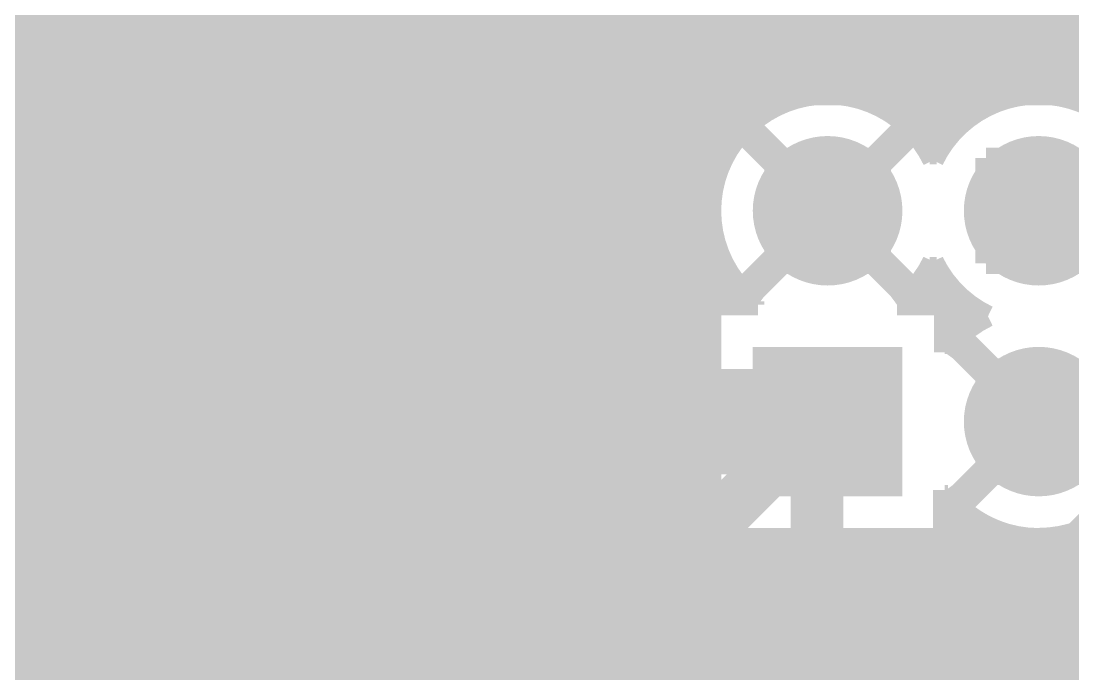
# Model space of a CAD drawing. Extents: x -5 to 157, y -120 to 103.
# Drawn here: x 48.71 to 61.37, y 89.67 to 97.54 of the extents above; entities that cross this region are included whole.
import ezdxf

# ---------------------------------------------------------------- set-up
doc = ezdxf.new("R2010")
doc.units = 0
doc.header["$MEASUREMENT"] = 0
doc.layers.get('0').update_dxf_attribs({"linetype": 'CONTINUOUS'})
for name, color, linetype in [('22-304-2_BOT', 7, 'CONTINUOUS'), ('22-304-2_DRD', 7, 'CONTINUOUS'), ('22-304-2_DRL', 2, 'CONTINUOUS'), ('22-304-2_IN1', 4, 'CONTINUOUS'), ('22-304-2_IN2', 3, 'CONTINUOUS'), ('22-304-2_SMB', 5, 'CONTINUOUS'), ('22-304-2_SMT', 10, 'CONTINUOUS'), ('22-304-2_SPB', 14, 'CONTINUOUS'), ('22-304-2_SSB', 12, 'CONTINUOUS'), ('22-304-2_SST', 11, 'CONTINUOUS'), ('22-304-2_TOP', 13, 'CONTINUOUS'), ('THRUHOLE_TAP', 7, 'CONTINUOUS')]:
    doc.layers.add(name, color=color, linetype=linetype)

# ---------------------------------------------------------------- blocks, each defined once
blk = doc.blocks.new('RECTANGLE_4')
blk.add_solid([(0.25019, 0.40005), (0.25019, -0.40005), (-0.25019, 0.40005), (-0.25019, -0.40005)])
blk = doc.blocks.new('ROUND_6')
at = {"const_width": 0.90043}
blk.add_lwpolyline([(-0.450214, 0, 1), (0.450214, 0, 1)], format="xyb", close=True, dxfattribs=at)
blk = doc.blocks.new('SQUARE_7')
blk.add_solid([(0.90043, 0.90043), (0.90043, -0.90043), (-0.90043, 0.90043), (-0.90043, -0.90043)])
blk = doc.blocks.new('RECTANGLE_31')
blk.add_solid([(0.9017, 0.508), (0.9017, -0.508), (-0.9017, 0.508), (-0.9017, -0.508)])
blk = doc.blocks.new('RECTANGLE_32')
blk.add_solid([(0.44958, 0.65024), (0.44958, -0.65024), (-0.44958, 0.65024), (-0.44958, -0.65024)])
blk = doc.blocks.new('ROUND_39')
at = {"const_width": 0.40005}
blk.add_lwpolyline([(-0.200024, 0, 1), (0.200024, 0, 1)], format="xyb", close=True, dxfattribs=at)
blk = doc.blocks.new('ROUND_16')
at = {"const_width": 0.54991}
blk.add_lwpolyline([(-0.274954, 0, 1), (0.274954, 0, 1)], format="xyb", close=True, dxfattribs=at)
blk = doc.blocks.new('ROUND_88')
at = {"const_width": 0.10033}
blk.add_lwpolyline([(-0.050164, 0, 1), (0.050164, 0, 1)], format="xyb", close=True, dxfattribs=at)
blk = doc.blocks.new('ROUND_80')
at = {"const_width": 0.10033}
blk.add_lwpolyline([(-0.050164, 0, 1), (0.050164, 0, 1)], format="xyb", close=True, dxfattribs=at)

msp = doc.modelspace()

# ---------------------------------------------------------------- linework, layer by layer
at = {"layer": '22-304-2_BOT'}
for points, const_width in [([(49.7586, 97.1804), (48.1203, 97.1804)], 0.254), ([(48.7172, 97.1804), (48.7172, 95.8596)], 0.254), ([(48.9458, 97.1804), (48.9458, 95.8596)], 0.254), ([(49.1744, 97.1804), (49.1744, 95.8596)], 0.254), ([(49.403, 97.1804), (49.403, 95.8596)], 0.254), ([(49.6316, 97.1804), (49.6316, 95.8596)], 0.254), ([(49.8602, 97.16008), (49.8602, 95.8596)], 0.254), ([(80.5053, 97.155), (49.9364, 97.155)], 0.254), ([(50.0888, 97.155), (50.0888, 95.8596)], 0.254), ([(50.3174, 97.155), (50.3174, 95.8596)], 0.254), ([(50.546, 97.155), (50.546, 95.8596)], 0.254), ([(50.7746, 97.155), (50.7746, 95.8596)], 0.254), ([(51.0032, 97.155), (51.0032, 93.34754)], 0.254), ([(51.2318, 97.155), (51.2318, 93.34754)], 0.254), ([(51.4604, 97.155), (51.4604, 93.34754)], 0.254), ([(51.689, 97.155), (51.689, 93.34754)], 0.254), ([(51.9176, 97.155), (51.9176, 93.34754)], 0.254), ([(52.1462, 97.155), (52.1462, 93.34754)], 0.254), ([(52.3748, 97.155), (52.3748, 89.8525)], 0.254), ([(52.6034, 97.155), (52.6034, 89.8525)], 0.254), ([(52.832, 97.155), (52.832, 89.8525)], 0.254), ([(53.0606, 97.155), (53.0606, 89.8525)], 0.254), ([(53.2892, 97.155), (53.2892, 89.8525)], 0.254), ([(53.5178, 97.155), (53.5178, 89.8525)], 0.254), ([(53.7464, 97.155), (53.7464, 89.8525)], 0.254), ([(53.975, 97.155), (53.975, 89.8525)], 0.254), ([(54.2036, 97.155), (54.2036, 89.8525)], 0.254), ([(54.4322, 97.155), (54.4322, 90.01506)], 0.254), ([(54.6608, 97.155), (54.6608, 90.24366)], 0.254), ([(54.8894, 97.155), (54.8894, 90.47226)], 0.254), ([(55.118, 97.155), (55.118, 90.70086)], 0.254), ([(55.3466, 97.155), (55.3466, 90.92946)], 0.254), ([(55.5752, 97.155), (55.5752, 91.15806)], 0.254), ([(55.8038, 97.155), (55.8038, 91.38666)], 0.254), ([(56.0324, 97.155), (56.0324, 91.61526)], 0.254), ([(56.261, 97.155), (56.261, 91.84386)], 0.254), ([(56.4896, 97.155), (56.4896, 92.07246)], 0.254), ([(56.7182, 97.155), (56.7182, 92.30106)], 0.254), ([(56.9468, 97.155), (56.9468, 92.52966)], 0.254), ([(57.1754, 97.155), (57.1754, 95.90786)], 0.254), ([(57.404, 97.155), (57.404, 96.22536)], 0.254), ([(57.6326, 97.155), (57.6326, 96.41586)], 0.254), ([(57.8612, 97.155), (57.8612, 96.54286)], 0.254), ([(58.0898, 97.155), (58.0898, 96.61906)], 0.254), ([(58.3184, 97.155), (58.3184, 96.65462)], 0.254), ([(58.547, 97.155), (58.547, 96.65208)], 0.254), ([(58.7756, 97.155), (58.7756, 96.61144)], 0.254), ([(59.0042, 97.155), (59.0042, 96.53016)], 0.254), ([(59.2328, 97.155), (59.2328, 96.39808)], 0.254), ([(59.4614, 97.155), (59.4614, 96.19742)], 0.254), ([(59.69, 97.155), (59.69, 95.85706)], 0.254), ([(59.9186, 97.155), (59.9186, 96.19742)], 0.254), ([(60.1472, 97.155), (60.1472, 96.39808)], 0.254), ([(60.3758, 97.155), (60.3758, 96.53016)], 0.254), ([(60.6044, 97.155), (60.6044, 96.61144)], 0.254), ([(60.833, 97.155), (60.833, 96.65208)], 0.254), ([(61.0616, 97.155), (61.0616, 96.65462)], 0.254), ([(61.2902, 97.155), (61.2902, 96.61906)], 0.254), ([(80.58912, 97.0788), (47.9806, 97.0788)], 0.254), ([(82.169, 96.8502), (47.9806, 96.8502)], 0.254), ([(58.1025, 96.6216), (47.9806, 96.6216)], 0.254), ([(60.6425, 96.6216), (58.7375, 96.6216)], 0.254), ([(63.1825, 96.6216), (61.2775, 96.6216)], 0.254), ([(57.59704, 96.393), (47.9806, 96.393)], 0.254), ([(60.13704, 96.393), (59.24296, 96.393)], 0.254), ([(57.47004, 96.19996), (58.42, 95.25)], 0.381), ([(59.36996, 96.19996), (58.42, 95.25)], 0.381), ([(57.34812, 96.1644), (47.9806, 96.1644)], 0.254), ([(59.88812, 96.1644), (59.48934, 96.1644)], 0.254), ([(57.19064, 95.9358), (46.74362, 95.9358)], 0.254), ([(50.9397, 95.8596), (48.1203, 95.8596)], 0.254), ([(50.9397, 95.8596), (50.9397, 93.8276)], 0.254), ([(59.73064, 95.9358), (59.64936, 95.9358)], 0.254), ([(57.08904, 95.7072), (50.9397, 95.7072)], 0.254), ([(57.03062, 95.4786), (50.9397, 95.4786)], 0.254), ([(57.01284, 95.25), (50.9397, 95.25)], 0.254), ([(57.47004, 94.30004), (58.42, 95.25)], 0.381), ([(59.36996, 94.30004), (58.42, 95.25)], 0.381), ([(60.96, 95.25), (62.23, 93.98), (62.23, 92.202), (60.579, 90.551), (60.579, 77.343), (62.27064, 75.65136), (62.27064, 74.95032)], 0.254), ([(57.03062, 95.0214), (50.9397, 95.0214)], 0.254), ([(49.53, 94.8436), (49.53, 92.6846)], 0.254), ([(57.08904, 94.7928), (50.9397, 94.7928)], 0.254), ([(57.1754, 94.59214), (57.1754, 94.11716)], 0.254), ([(59.69, 94.6404), (59.69, 94.11716)], 0.254), ([(57.19064, 94.5642), (50.9397, 94.5642)], 0.254), ([(59.73064, 94.5642), (59.64936, 94.5642)], 0.254), ([(57.34812, 94.3356), (50.9397, 94.3356)], 0.254), ([(59.88812, 94.3356), (59.48934, 94.3356)], 0.254), ([(57.404, 94.27464), (57.404, 94.11716)], 0.254), ([(59.4614, 94.30258), (59.4614, 94.11716)], 0.254), ([(59.9186, 94.30258), (59.9186, 93.65742)], 0.254), ([(57.01284, 94.107), (50.9397, 94.107)], 0.254), ([(57.01284, 94.11716), (57.01284, 92.5957)], 0.254), ([(57.5818, 94.11716), (57.01284, 94.11716)], 0.254), ([(59.82716, 94.11716), (59.25566, 94.11716)], 0.254), ([(59.82716, 94.11716), (59.82716, 93.54566)], 0.254), ([(60.13704, 94.107), (59.82716, 94.107)], 0.254), ([(60.1472, 94.09938), (60.1472, 93.85808)], 0.254), ([(50.48758, 93.84284), (50.165, 93.84284)], 0.254), ([(50.9397, 93.8276), (50.48758, 93.8276)], 0.254), ([(50.48758, 93.8276), (50.48758, 93.07576)], 0.254), ([(50.546, 93.8276), (50.546, 93.07576)], 0.254), ([(50.7746, 93.8276), (50.7746, 93.34754)], 0.254), ([(57.01284, 93.8784), (50.9397, 93.8784)], 0.254), ([(60.17514, 93.8784), (59.82716, 93.8784)], 0.254), ([(60.01004, 93.65996), (60.96, 92.71)], 0.381), ([(57.01284, 93.6498), (50.48758, 93.6498)], 0.254), ([(59.91098, 93.6498), (59.82716, 93.6498)], 0.254), ([(57.01284, 93.4212), (50.48758, 93.4212)], 0.254), ([(52.19192, 93.34754), (50.67808, 93.34754)], 0.254), ([(50.67808, 93.34754), (50.67808, 93.07576)], 0.254), ([(52.19192, 93.34754), (52.19192, 91.53144)], 0.254), ([(50.67808, 93.1926), (50.48758, 93.1926)], 0.254), ([(57.01284, 93.1926), (52.19192, 93.1926)], 0.254), ([(50.67808, 93.07576), (50.48758, 93.07576)], 0.254), ([(57.01284, 92.964), (52.19192, 92.964)], 0.254), ([(58.42, 92.71), (58.293, 92.71), (54.61, 89.027), (40.386, 89.027), (38.735, 87.376), (38.735, 85.598), (34.163, 81.026), (31.115, 81.026), (28.829, 78.74), (28.829, 62.357)], 0.635), ([(58.42, 92.71), (58.293, 92.583), (58.293, 87.376)], 0.635), ([(49.53, 92.6846), (49.77638, 92.44076), (51.435, 92.44076)], 0.254), ([(57.01284, 92.7354), (52.19192, 92.7354)], 0.254), ([(60.01004, 91.76004), (60.96, 92.71)], 0.381), ([(62.27064, 77.44968), (62.27064, 77.51826), (61.087, 78.75016), (61.087, 90.297), (63.5, 92.71)], 0.254), ([(57.01284, 92.5957), (54.2671, 89.8525)], 0.254), ([(56.9214, 92.5068), (52.19192, 92.5068)], 0.254), ([(56.6928, 92.2782), (52.19192, 92.2782)], 0.254), ([(56.4642, 92.0496), (52.19192, 92.0496)], 0.254), ([(50.67808, 91.821), (50.48758, 91.821)], 0.254), ([(50.67808, 91.80576), (50.48758, 91.80576)], 0.254), ([(50.48758, 91.80576), (50.48758, 91.5289)], 0.254), ([(50.546, 91.80576), (50.546, 91.07424)], 0.254), ([(50.67808, 91.80576), (50.67808, 91.53144)], 0.254), ([(56.2356, 91.821), (52.19192, 91.821)], 0.254), ([(59.82716, 91.8718), (59.82716, 91.30284)], 0.254), ([(59.8678, 91.821), (59.82716, 91.821)], 0.254), ([(59.9186, 91.76258), (59.9186, 77.23632)], 0.254), ([(49.21758, 91.5289), (48.57242, 91.5289)], 0.254), ([(48.7172, 91.5289), (48.7172, 91.14282)], 0.254), ([(48.9458, 91.5289), (48.9458, 91.27744)], 0.254), ([(49.1744, 91.5289), (49.1744, 91.3384)], 0.254), ([(50.48758, 91.5289), (49.21758, 91.5289)], 0.254), ([(49.403, 91.5289), (49.403, 91.34094)], 0.254), ([(49.6316, 91.5289), (49.6316, 91.28252)], 0.254), ([(49.8602, 91.5289), (49.8602, 91.1479)], 0.254), ([(50.0888, 91.5289), (50.0888, 91.07424)], 0.254), ([(50.3174, 91.5289), (50.3174, 91.07424)], 0.254), ([(50.67808, 91.5924), (50.48758, 91.5924)], 0.254), ([(52.19192, 91.53144), (50.67808, 91.53144)], 0.254), ([(50.7746, 91.53144), (50.7746, 91.34856)], 0.254), ([(51.0032, 91.53144), (51.0032, 91.34856)], 0.254), ([(51.2318, 91.53144), (51.2318, 91.34856)], 0.254), ([(51.4604, 91.53144), (51.4604, 91.34856)], 0.254), ([(51.689, 91.53144), (51.689, 91.34856)], 0.254), ([(51.9176, 91.53144), (51.9176, 91.34856)], 0.254), ([(52.1462, 91.53144), (52.1462, 91.34856)], 0.254), ([(56.007, 91.5924), (52.19192, 91.5924)], 0.254), ([(60.10402, 91.5924), (59.82716, 91.5924)], 0.254), ([(60.1472, 91.55938), (60.1472, 91.01582)], 0.254), ([(60.3758, 91.4273), (60.3758, 91.24442)], 0.254), ([(55.7784, 91.3638), (46.62678, 91.3638)], 0.254), ([(52.19192, 91.34856), (50.67808, 91.34856)], 0.254), ([(50.67808, 91.34856), (50.67808, 91.07424)], 0.254), ([(52.19192, 91.34856), (52.19192, 89.8525)], 0.254), ([(59.1185, 91.30284), (59.1185, 87.75192)], 0.254), ([(59.82716, 91.30284), (59.1185, 91.30284)], 0.254), ([(59.2328, 91.30284), (59.2328, 76.97216)], 0.254), ([(59.4614, 91.30284), (59.4614, 77.10424)], 0.254), ([(59.69, 91.30284), (59.69, 77.1906)], 0.254), ([(60.49264, 91.3638), (59.82716, 91.3638)], 0.254), ([(60.50534, 91.3765), (60.1345, 91.00312)], 0.254), ([(48.70704, 91.1352), (46.609, 91.1352)], 0.254), ([(50.67808, 91.1352), (49.87544, 91.1352)], 0.254), ([(50.67808, 91.07424), (49.93894, 91.07424)], 0.254), ([(50.67808, 91.07424), (49.93894, 91.07424)], 0.254), ([(55.5498, 91.1352), (52.19192, 91.1352)], 0.254), ([(60.26404, 91.1352), (59.1185, 91.1352)], 0.254), ([(55.3212, 90.9066), (52.19192, 90.9066)], 0.254), ([(60.05322, 90.9066), (59.1185, 90.9066)], 0.254), ([(55.0926, 90.678), (52.19192, 90.678)], 0.254), ([(57.4675, 90.7161), (55.20182, 88.45042)], 0.254), ([(57.404, 90.6526), (57.404, 87.55888)], 0.254), ([(57.4675, 90.678), (57.42686, 90.678)], 0.254), ([(57.4675, 90.7161), (57.4675, 87.75192)], 0.254), ([(59.9567, 90.678), (59.1185, 90.678)], 0.254), ([(59.944, 90.551), (59.944, 77.343)], 0.254), ([(51.435, 90.43924), (49.29124, 90.43924)], 0.254), ([(51.435, 90.43924), (49.29124, 90.43924)], 0.254), ([(54.864, 90.4494), (52.19192, 90.4494)], 0.254), ([(57.1754, 90.424), (57.1754, 86.233)], 0.254), ([(57.4675, 90.4494), (57.19826, 90.4494)], 0.254), ([(59.944, 90.4494), (59.1185, 90.4494)], 0.254), ([(54.6354, 90.2208), (52.19192, 90.2208)], 0.254), ([(56.9468, 90.1954), (56.9468, 86.233)], 0.254), ([(57.4675, 90.2208), (56.96966, 90.2208)], 0.254), ([(59.944, 90.2208), (59.1185, 90.2208)], 0.254), ([(54.4068, 89.9922), (52.19192, 89.9922)], 0.254), ([(56.7182, 89.9668), (56.7182, 86.233)], 0.254), ([(57.4675, 89.9922), (56.74106, 89.9922)], 0.254), ([(59.944, 89.9922), (59.1185, 89.9922)], 0.254), ([(48.60036, 89.8525), (40.58158, 89.8525)], 0.254), ([(54.2671, 89.8525), (52.19192, 89.8525)], 0.254), ([(57.4675, 89.7636), (56.51246, 89.7636)], 0.254), ([(59.944, 89.7636), (59.1185, 89.7636)], 0.254), ([(56.4896, 89.7382), (56.4896, 86.233)], 0.254)]:
    msp.add_lwpolyline(points, dxfattribs=dict(at, const_width=const_width))
at = {"layer": '22-304-2_BOT', "const_width": 0.254}
for points in [[(49.7586, 97.1804, 0.0710678), (49.9364, 97.155)], [(49.7586, 97.1804, 0.0710678), (49.9364, 97.155)], [(58.42, 96.65716, 0.4142136), (57.01284, 95.25)], [(59.69, 95.85706, 0.2888822), (58.42, 96.65716)], [(60.96, 96.65716, 0.2888824), (59.69, 95.85706)], [(62.23, 95.85706, 0.2888822), (60.96, 96.65716)], [(57.01284, 95.25, 0.2377812), (57.58302, 94.11881)], [(59.25566, 94.11716, 0.1225362), (59.68908, 94.64084)], [(59.69, 94.6404, 0.1705649), (60.3504, 93.98)], [(60.3504, 93.98, 0.1225369), (59.82634, 93.54626)], [(59.82716, 91.8718, 0.1524629), (60.50523, 91.37618)], [(49.29124, 91.34856, 0.4142136), (48.38192, 90.43924)], [(49.93894, 91.07424, 0.2014867), (49.29124, 91.34629)], [(60.12942, 91.00058, 0.1989124), (59.9432, 90.551)], [(60.12942, 91.00058, 0.1989124), (59.9432, 90.551)], [(48.38446, 90.43924, 0.1778575), (48.60008, 89.85226)]]:
    msp.add_lwpolyline(points, format="xyb", dxfattribs=at)
at = {"layer": '22-304-2_DRD', "const_width": 0.254}
for points in [[(48.7172, 97.663), (48.3362, 98.044)], [(48.7172, 97.155), (48.7172, 97.663)], [(48.3362, 96.774), (48.7172, 97.155)], [(57.785, 95.885), (57.785, 94.615)], [(59.055, 95.885), (57.785, 95.885)], [(59.055, 95.885), (57.785, 94.615)], [(59.055, 94.615), (57.785, 95.885)], [(59.055, 94.615), (59.055, 95.885)], [(60.325, 95.885), (60.325, 94.615)], [(61.595, 95.885), (60.325, 95.885)], [(61.595, 95.885), (60.325, 94.615)], [(61.595, 94.615), (60.325, 95.885)], [(57.785, 94.615), (59.055, 94.615)], [(60.325, 94.615), (61.595, 94.615)], [(57.785, 93.345), (57.785, 92.075)], [(59.055, 93.345), (57.785, 93.345)], [(59.055, 93.345), (57.785, 92.075)], [(59.055, 92.075), (57.785, 93.345)], [(59.055, 92.075), (59.055, 93.345)], [(60.325, 93.345), (60.325, 92.075)], [(61.595, 93.345), (60.325, 93.345)], [(61.595, 93.345), (60.325, 92.075)], [(61.595, 92.075), (60.325, 93.345)], [(57.785, 92.075), (59.055, 92.075)], [(60.325, 92.075), (61.595, 92.075)], [(49.03724, 91.07424), (48.65624, 90.69324)], [(49.03724, 91.07424), (48.65624, 90.69324)], [(49.54524, 91.07424), (49.03724, 91.07424)], [(49.54524, 91.07424), (49.03724, 91.07424)], [(49.92624, 90.69324), (49.54524, 91.07424)], [(49.92624, 90.69324), (49.54524, 91.07424)], [(49.03724, 90.82024), (49.03724, 90.69324)], [(49.16424, 90.82024), (49.03724, 90.82024)], [(49.03724, 90.82024), (49.03724, 90.69324)], [(49.16424, 90.82024), (49.03724, 90.82024)], [(49.16424, 90.69324), (49.16424, 90.82024)], [(49.16424, 90.69324), (49.16424, 90.82024)], [(49.41824, 90.82024), (49.41824, 90.69324)], [(49.54524, 90.82024), (49.41824, 90.82024)], [(49.41824, 90.82024), (49.41824, 90.69324)], [(49.54524, 90.82024), (49.41824, 90.82024)], [(49.54524, 90.69324), (49.54524, 90.82024)], [(49.54524, 90.69324), (49.54524, 90.82024)], [(48.65624, 90.69324), (48.65624, 90.18524)], [(48.65624, 90.69324), (48.65624, 90.18524)], [(49.03724, 90.69324), (49.16424, 90.69324)], [(49.03724, 90.69324), (49.16424, 90.69324)], [(49.41824, 90.69324), (49.54524, 90.69324)], [(49.41824, 90.69324), (49.54524, 90.69324)], [(49.92624, 90.18524), (49.92624, 90.69324)], [(49.92624, 90.18524), (49.92624, 90.69324)], [(49.16424, 90.05824), (48.91024, 90.31224)], [(49.16424, 90.05824), (48.91024, 90.31224)], [(49.67224, 90.31224), (49.41824, 90.05824)], [(49.67224, 90.31224), (49.41824, 90.05824)], [(48.65624, 90.18524), (49.03724, 89.80424)], [(48.65624, 90.18524), (49.03724, 89.80424)], [(49.54524, 89.80424), (49.92624, 90.18524)], [(49.54524, 89.80424), (49.92624, 90.18524)], [(49.41824, 90.05824), (49.16424, 90.05824)], [(49.41824, 90.05824), (49.16424, 90.05824)], [(49.03724, 89.80424), (49.54524, 89.80424)], [(49.03724, 89.80424), (49.54524, 89.80424)]]:
    msp.add_lwpolyline(points, dxfattribs=at)
at = {"layer": '22-304-2_IN1', "const_width": 0.254}
for points in [[(49.0728, 102.362), (49.0728, 78.96098)], [(49.3014, 102.362), (49.3014, 79.02194)], [(49.53, 102.362), (49.53, 79.0448)], [(49.7586, 102.362), (49.7586, 79.02194)], [(49.9872, 102.362), (49.9872, 78.96098)], [(50.2158, 102.362), (50.2158, 78.84668)], [(50.4444, 102.362), (50.4444, 78.66634)], [(50.673, 102.362), (50.673, 78.359)], [(50.9016, 102.362), (50.9016, 78.3844)], [(51.1302, 102.362), (51.1302, 78.67904)], [(51.3588, 102.362), (51.3588, 78.85684)], [(51.5874, 102.362), (51.5874, 78.96606)], [(51.816, 102.362), (51.816, 79.02448)], [(52.0446, 102.362), (52.0446, 79.04226)], [(52.2732, 102.362), (52.2732, 79.0194)], [(52.5018, 102.362), (52.5018, 78.9559)], [(52.7304, 102.362), (52.7304, 78.83906)], [(52.959, 102.362), (52.959, 78.6511)], [(53.1876, 102.362), (53.1876, 85.79612)], [(53.4162, 102.362), (53.4162, 86.05774)], [(53.6448, 102.362), (53.6448, 90.678)], [(53.8734, 102.362), (53.8734, 90.678)], [(54.102, 102.362), (54.102, 90.678)], [(54.3306, 102.362), (54.3306, 90.678)], [(54.5592, 102.362), (54.5592, 90.678)], [(54.7878, 102.362), (54.7878, 90.678)], [(55.0164, 102.362), (55.0164, 90.678)], [(55.245, 102.362), (55.245, 90.678)], [(55.4736, 102.362), (55.4736, 90.678)], [(55.7022, 102.362), (55.7022, 90.678)], [(55.9308, 102.362), (55.9308, 90.678)], [(56.1594, 102.362), (56.1594, 90.678)], [(56.388, 102.362), (56.388, 90.678)], [(56.6166, 102.362), (56.6166, 90.678)], [(56.8452, 102.362), (56.8452, 90.678)], [(57.0738, 102.362), (57.0738, 95.66148)], [(57.3024, 102.362), (57.3024, 96.10598)], [(57.531, 102.362), (57.531, 96.3422)], [(57.7596, 102.362), (57.7596, 96.49206)], [(57.9882, 102.362), (57.9882, 96.58858)], [(58.2168, 102.362), (58.2168, 96.64192)], [(58.4454, 102.362), (58.4454, 96.65716)], [(58.674, 102.362), (58.674, 96.6343)], [(58.9026, 102.362), (58.9026, 96.57334)], [(59.1312, 102.362), (59.1312, 96.46412)], [(59.3598, 102.362), (59.3598, 96.29902)], [(59.5884, 102.362), (59.5884, 96.03486)], [(59.817, 102.362), (59.817, 96.07296)], [(60.0456, 102.362), (60.0456, 96.31934)], [(60.2742, 102.362), (60.2742, 96.47936)], [(60.5028, 102.362), (60.5028, 96.58096)], [(60.7314, 102.362), (60.7314, 96.63938)], [(60.96, 102.362), (60.96, 96.65716)], [(61.1886, 102.362), (61.1886, 96.63938)], [(61.4172, 102.362), (61.4172, 96.58096)], [(80.25384, 97.663), (48.95342, 97.663)], [(80.31734, 97.4344), (48.98898, 97.4344)], [(80.45704, 97.2058), (48.96612, 97.2058)], [(80.74914, 96.9772), (48.87976, 96.9772)], [(48.8442, 96.91624), (48.8442, 78.84668)], [(82.296, 96.7486), (48.7045, 96.7486)], [(48.6156, 96.67494), (48.6156, 78.66634)], [(57.8104, 96.52), (48.26508, 96.52)], [(60.3504, 96.52), (59.02706, 96.52)], [(57.47258, 96.2914), (29.9974, 96.2914)], [(60.01258, 96.2914), (59.36742, 96.2914)], [(57.26938, 96.0628), (29.7688, 96.0628)], [(59.80938, 96.0628), (59.56808, 96.0628)], [(57.1373, 95.8342), (29.5402, 95.8342)], [(57.05602, 95.6056), (29.3116, 95.6056)], [(57.01792, 95.377), (29.083, 95.377)], [(57.01538, 95.1484), (28.8544, 95.1484)], [(57.05094, 94.9198), (28.702, 94.9198)], [(57.0738, 94.83598), (57.0738, 94.11716)], [(57.12714, 94.6912), (28.702, 94.6912)], [(57.2516, 94.4626), (28.702, 94.4626)], [(57.3024, 94.39402), (57.3024, 94.11716)], [(57.44464, 94.234), (28.702, 94.234)], [(57.5818, 94.11716), (57.01284, 94.11716)], [(57.01284, 94.11716), (57.01284, 91.30284)], [(57.531, 94.1578), (57.531, 94.11716)], [(57.01284, 94.0054), (28.702, 94.0054)], [(57.01284, 93.7768), (28.702, 93.7768)], [(57.01284, 93.5482), (28.702, 93.5482)], [(57.01284, 93.3196), (28.702, 93.3196)], [(57.01284, 93.091), (28.702, 93.091)], [(57.01284, 92.8624), (28.702, 92.8624)], [(57.01284, 92.6338), (28.702, 92.6338)], [(57.01284, 92.4052), (28.702, 92.4052)], [(57.01284, 92.1766), (28.702, 92.1766)], [(57.01284, 91.948), (28.702, 91.948)], [(59.817, 91.88704), (59.817, 90.678)], [(59.82716, 91.8718), (59.82716, 91.30284)], [(57.01284, 91.7194), (28.702, 91.7194)], [(59.95924, 91.7194), (59.82716, 91.7194)], [(60.0456, 91.63812), (60.0456, 90.678)], [(57.01284, 91.4908), (32.84474, 91.4908)], [(60.25642, 91.4908), (59.82716, 91.4908)], [(60.2742, 91.48064), (60.2742, 90.678)], [(59.82716, 91.30284), (57.01284, 91.30284)], [(57.0738, 91.30284), (57.0738, 90.678)], [(57.3024, 91.30284), (57.3024, 90.678)], [(57.531, 91.30284), (57.531, 90.678)], [(57.7596, 91.30284), (57.7596, 90.678)], [(57.9882, 91.30284), (57.9882, 90.678)], [(58.2168, 91.30284), (58.2168, 90.678)], [(58.4454, 91.30284), (58.4454, 90.678)], [(58.674, 91.30284), (58.674, 90.678)], [(58.9026, 91.30284), (58.9026, 90.678)], [(59.1312, 91.30284), (59.1312, 90.678)], [(59.3598, 91.30284), (59.3598, 90.678)], [(59.5884, 91.30284), (59.5884, 90.678)], [(60.5028, 91.37904), (60.5028, 90.678)], [(60.7314, 91.32062), (60.7314, 90.678)], [(60.96, 91.30284), (60.96, 90.678)], [(61.1886, 91.32062), (61.1886, 90.678)], [(61.4172, 91.37904), (61.4172, 90.678)], [(82.296, 91.2622), (33.78962, 91.2622)], [(82.296, 91.0336), (34.26206, 91.0336)], [(81.42224, 90.805), (34.60496, 90.805)], [(81.2673, 90.678), (53.594, 90.678)], [(53.594, 90.678), (53.594, 86.16696)], [(53.594, 90.5764), (34.87928, 90.5764)], [(53.594, 90.3478), (35.10534, 90.3478)], [(53.594, 90.1192), (35.29584, 90.1192)], [(53.594, 89.8906), (35.45332, 89.8906)], [(53.594, 89.662), (35.58794, 89.662)]]:
    msp.add_lwpolyline(points, dxfattribs=at)
for points in [[(48.98898, 97.409, 0.4142136), (48.0822, 98.31578)], [(48.0822, 96.50222, 0.4142136), (48.98898, 97.409)], [(58.42, 96.65716, 0.4142136), (57.01284, 95.25)], [(59.69, 95.85706, 0.2888822), (58.42, 96.65716)], [(60.96, 96.65716, 0.2888824), (59.69, 95.85706)], [(62.23, 95.85706, 0.2888822), (60.96, 96.65716)], [(57.01284, 95.25, 0.2377812), (57.58302, 94.11881)], [(60.96, 91.30284, 0.2884415), (62.23, 92.1004)], [(59.82716, 91.8718, 0.2377812), (60.96, 91.30078)]]:
    msp.add_lwpolyline(points, format="xyb", dxfattribs=at)
at = {"layer": '22-304-2_IN2'}
for points, const_width in [([(48.7172, 102.362), (48.7172, 91.29014)], 0.254), ([(48.9458, 102.362), (48.9458, 91.40444)], 0.254), ([(49.1744, 102.362), (49.1744, 91.46032)], 0.254), ([(49.403, 102.362), (49.403, 91.46032)], 0.254), ([(49.6316, 102.362), (49.6316, 91.40698)], 0.254), ([(49.8602, 102.362), (49.8602, 91.29522)], 0.254), ([(50.0888, 102.362), (50.0888, 91.08694)], 0.254), ([(50.3174, 102.362), (50.3174, 90.48242)], 0.254), ([(50.546, 102.362), (50.546, 84.44738)], 0.254), ([(50.7746, 102.362), (50.7746, 84.44738)], 0.254), ([(51.0032, 102.362), (51.0032, 84.44738)], 0.254), ([(51.2318, 102.362), (51.2318, 84.44738)], 0.254), ([(51.4604, 102.362), (51.4604, 84.44484)], 0.254), ([(51.689, 102.362), (51.689, 84.41944)], 0.254), ([(51.9176, 102.362), (51.9176, 84.35086)], 0.254), ([(52.1462, 102.362), (52.1462, 84.2264)], 0.254), ([(52.3748, 102.362), (52.3748, 84.02828)], 0.254), ([(52.6034, 102.362), (52.6034, 83.79968)], 0.254), ([(52.832, 102.362), (52.832, 83.57108)], 0.254), ([(53.0606, 102.362), (53.0606, 85.80882)], 0.254), ([(53.2892, 102.362), (53.2892, 86.106)], 0.254), ([(53.5178, 102.362), (53.5178, 86.26348)], 0.254), ([(53.7464, 102.362), (53.7464, 86.34476)], 0.254), ([(53.975, 102.362), (53.975, 86.37016)], 0.254), ([(54.2036, 102.362), (54.2036, 86.34476)], 0.254), ([(54.4322, 102.362), (54.4322, 86.26348)], 0.254), ([(54.6608, 102.362), (54.6608, 86.106)], 0.254), ([(54.8894, 102.362), (54.8894, 85.80882)], 0.254), ([(55.118, 102.362), (55.118, 82.42554)], 0.254), ([(55.3466, 102.362), (55.3466, 82.52206)], 0.254), ([(55.5752, 102.362), (55.5752, 82.55762)], 0.254), ([(55.8038, 102.362), (55.8038, 82.54492)], 0.254), ([(56.0324, 102.362), (56.0324, 82.47634)], 0.254), ([(56.261, 102.362), (56.261, 82.33918)], 0.254), ([(56.4896, 102.362), (56.4896, 82.08772)], 0.254), ([(56.7182, 102.362), (56.7182, 67.95262)], 0.254), ([(56.9468, 102.362), (56.9468, 95.64878)], 0.254), ([(57.1754, 102.362), (57.1754, 96.13392)], 0.254), ([(57.404, 102.362), (57.404, 96.38792)], 0.254), ([(57.6326, 102.362), (57.6326, 96.5581)], 0.254), ([(57.8612, 102.362), (57.8612, 96.66986)], 0.254), ([(58.0898, 102.362), (58.0898, 96.74098)], 0.254), ([(58.3184, 102.362), (58.3184, 96.774)], 0.254), ([(58.547, 102.362), (58.547, 96.77146)], 0.254), ([(58.7756, 102.362), (58.7756, 96.73336)], 0.254), ([(59.0042, 102.362), (59.0042, 96.6597)], 0.254), ([(59.2328, 102.362), (59.2328, 96.54286)], 0.254), ([(59.4614, 102.362), (59.4614, 96.36506)], 0.254), ([(59.69, 102.362), (59.69, 96.09582)], 0.254), ([(59.9186, 102.362), (59.9186, 96.36506)], 0.254), ([(60.1472, 102.362), (60.1472, 96.54286)], 0.254), ([(60.3758, 102.362), (60.3758, 96.6597)], 0.254), ([(60.6044, 102.362), (60.6044, 96.73336)], 0.254), ([(60.833, 102.362), (60.833, 96.77146)], 0.254), ([(61.0616, 102.362), (61.0616, 96.774)], 0.254), ([(61.2902, 102.362), (61.2902, 96.74098)], 0.254), ([(80.15732, 97.536), (31.115, 97.536)], 0.254), ([(80.24622, 97.3074), (30.8864, 97.3074)], 0.254), ([(80.41386, 97.0788), (30.6578, 97.0788)], 0.254), ([(80.74152, 96.8502), (30.4292, 96.8502)], 0.254), ([(57.74944, 96.6216), (30.2006, 96.6216)], 0.254), ([(60.28944, 96.6216), (59.09056, 96.6216)], 0.254), ([(57.40654, 96.393), (29.972, 96.393)], 0.254), ([(57.38622, 96.28378), (58.42, 95.25)], 0.381), ([(59.45378, 96.28378), (58.42, 95.25)], 0.381), ([(59.94654, 96.393), (59.43092, 96.393)], 0.254), ([(57.19826, 96.1644), (29.7434, 96.1644)], 0.254), ([(59.73826, 96.1644), (59.64174, 96.1644)], 0.254), ([(57.05602, 95.9358), (29.5148, 95.9358)], 0.254), ([(56.96204, 95.7072), (29.2862, 95.7072)], 0.254), ([(56.91124, 95.4786), (29.0576, 95.4786)], 0.254), ([(56.89346, 95.25), (28.829, 95.25)], 0.254), ([(56.91124, 95.0214), (28.6004, 95.0214)], 0.254), ([(56.9468, 94.84868), (56.9468, 94.23654)], 0.254), ([(56.96204, 94.7928), (28.3718, 94.7928)], 0.254), ([(57.05602, 94.5642), (28.194, 94.5642)], 0.254), ([(57.19826, 94.3356), (28.194, 94.3356)], 0.254), ([(57.1754, 94.36608), (57.1754, 94.23654)], 0.254), ([(56.89346, 94.23654), (56.89346, 91.18346)], 0.254), ([(57.277, 94.23654), (56.89346, 94.23654)], 0.254), ([(56.89346, 94.107), (28.194, 94.107)], 0.254), ([(56.89346, 93.8784), (28.194, 93.8784)], 0.254), ([(61.99378, 93.74378), (60.96, 92.71)], 0.381), ([(56.89346, 93.6498), (47.46752, 93.6498)], 0.254), ([(56.89346, 93.4212), (47.83074, 93.4212)], 0.254), ([(56.89346, 93.1926), (48.00854, 93.1926)], 0.254), ([(56.89346, 92.964), (48.10506, 92.964)], 0.254), ([(56.89346, 92.7354), (48.14062, 92.7354)], 0.254), ([(61.99378, 91.67622), (60.96, 92.71)], 0.381), ([(56.89346, 92.5068), (48.12792, 92.5068)], 0.254), ([(56.89346, 92.2782), (48.05934, 92.2782)], 0.254), ([(56.89346, 92.0496), (47.92218, 92.0496)], 0.254), ([(56.89346, 91.821), (47.67072, 91.821)], 0.254), ([(56.89346, 91.5924), (46.70806, 91.5924)], 0.254), ([(59.94654, 91.567), (59.94654, 91.18346)], 0.254), ([(60.1472, 91.41714), (60.1472, 77.36586)], 0.254), ([(48.8442, 91.3638), (46.74362, 91.3638)], 0.254), ([(56.89346, 91.3638), (49.73828, 91.3638)], 0.254), ([(60.23864, 91.3638), (59.94654, 91.3638)], 0.254), ([(60.3758, 91.3003), (60.3758, 77.343)], 0.254), ([(59.94654, 91.18346), (56.89346, 91.18346)], 0.254), ([(56.9468, 91.18346), (56.9468, 71.71182)], 0.254), ([(57.1754, 91.18346), (57.1754, 78.78572)], 0.254), ([(57.404, 91.18346), (57.404, 87.88908)], 0.254), ([(57.6326, 91.18346), (57.6326, 88.16086)], 0.254), ([(57.8612, 91.18346), (57.8612, 88.30564)], 0.254), ([(58.0898, 91.18346), (58.0898, 88.38184)], 0.254), ([(58.3184, 91.18346), (58.3184, 88.40216)], 0.254), ([(58.547, 91.18346), (58.547, 88.36914)], 0.254), ([(58.7756, 91.18346), (58.7756, 88.28024)], 0.254), ([(59.0042, 91.18346), (59.0042, 88.11514)], 0.254), ([(59.2328, 91.18346), (59.2328, 87.78748)], 0.254), ([(59.4614, 91.18346), (59.4614, 77.23378)], 0.254), ([(59.69, 91.18346), (59.69, 77.31252)], 0.254), ([(59.9186, 91.18346), (59.9186, 77.3557)], 0.254), ([(60.6044, 91.2241), (60.6044, 77.28458)], 0.254), ([(60.833, 91.18854), (60.833, 77.79004)], 0.254), ([(61.0616, 91.186), (61.0616, 78.29804)], 0.254), ([(61.2902, 91.21902), (61.2902, 78.55458)], 0.254), ([(82.83956, 91.1352), (50.04562, 91.1352)], 0.254), ([(82.9437, 90.9066), (50.20564, 90.9066)], 0.254), ([(83.13166, 90.678), (50.28946, 90.678)], 0.254), ([(83.55076, 90.4494), (50.3174, 90.4494)], 0.254), ([(50.3174, 90.3986), (50.3174, 84.44738)], 0.254), ([(99.43338, 90.2208), (50.29454, 90.2208)], 0.254), ([(99.27082, 89.9922), (50.2158, 89.9922)], 0.254), ([(99.13112, 89.7636), (50.0634, 89.7636)], 0.254), ([(50.0888, 89.79408), (50.0888, 84.44738)], 0.254), ([(48.7172, 89.59088), (48.7172, 84.44738)], 0.254), ([(49.8602, 89.5858), (49.8602, 84.44738)], 0.254)]:
    msp.add_lwpolyline(points, dxfattribs=dict(at, const_width=const_width))
at = {"layer": '22-304-2_IN2', "const_width": 0.254}
for points in [[(58.42, 96.77654, 0.4142136), (56.89346, 95.25)], [(59.69, 96.09582, 0.2508876), (58.42, 96.77588)], [(60.96, 96.77654, 0.2508879), (59.68945, 96.09618)], [(62.23, 96.09582, 0.2508876), (60.96, 96.77588)], [(56.89346, 95.25, 0.1833645), (57.27779, 94.23724)], [(60.96, 91.18346, 0.2505196), (62.22938, 91.86205)], [(59.94654, 91.567, 0.1833645), (60.96, 91.1824)], [(49.29124, 91.4654, 0.4142136), (48.26508, 90.43924)], [(50.3174, 90.43924, 0.4142136), (49.29124, 91.4654)], [(48.26508, 90.43924, 0.4142136), (49.29124, 89.41308)], [(49.29124, 89.41308, 0.4142136), (50.3174, 90.43924)]]:
    msp.add_lwpolyline(points, format="xyb", dxfattribs=at)
at = {"layer": '22-304-2_SSB'}
for points, const_width in [([(48.133, 93.853), (50.927, 93.853), (50.927, 99.187), (48.133, 99.187), (48.133, 93.853)], 0.1524), ([(51.03622, 90.7415), (50.93462, 90.7415), (50.93462, 92.1385), (51.03622, 92.1385)], 0.1524), ([(51.83378, 92.1385), (51.93538, 92.1385), (51.93538, 90.7415), (51.83378, 90.7415)], 0.1524), ([(52.58308, 92.09278), (52.58308, 91.6178), (53.26126, 91.85402), (53.26126, 91.9734), (52.24526, 91.9734)], 0.1524), ([(47.3964, 91.186), (47.3964, 87.376), (50.419, 87.376), (50.419, 91.7194), (47.9298, 91.7194), (47.3964, 91.186)], 0.20066), ([(52.24526, 90.7796), (52.24526, 91.1352), (52.58308, 91.25458), (52.9209, 91.25458), (53.26126, 91.1352), (53.26126, 90.7796)], 0.1524), ([(51.93538, 91.04122), (51.93538, 91.14028), (50.93462, 91.14028), (50.93462, 91.04122), (51.93538, 91.04122)], 0.1524), ([(52.24526, 90.83802), (53.26126, 90.83802)], 0.1524)]:
    msp.add_lwpolyline(points, dxfattribs=dict(at, const_width=const_width))
at = {"layer": '22-304-2_SST', "const_width": 0.1524}
for points in [[(66.04, 98.425), (54.61, 98.425), (54.61, 98.806), (53.34, 98.806), (53.34, 89.535), (57.785, 89.535), (57.8104, 89.535), (57.8104, 89.7636), (59.0296, 89.7636), (59.0296, 89.535), (58.42, 89.535), (57.8104, 89.535)], [(64.77, 90.3605), (54.1655, 90.3605), (54.1655, 97.5995), (80.4545, 97.5995)], [(54.1655, 90.3605), (54.61, 90.805), (54.61, 97.155), (54.1655, 97.5995)], [(80.01, 97.155), (54.61, 97.155)], [(58.1025, 95.40748), (58.1025, 95.5675), (58.7375, 95.5675), (58.7375, 95.40748), (58.1025, 95.40748), (58.1025, 95.08998), (58.7375, 95.08998), (58.7375, 94.9325), (58.1025, 94.9325), (58.1025, 95.08998)], [(60.6425, 95.08998), (60.6425, 95.40748), (60.6425, 95.5675), (61.2775, 95.5675), (61.2775, 95.40748), (61.2775, 95.08998), (61.2775, 94.9325), (60.6425, 94.9325), (60.6425, 95.08998), (61.2775, 95.08998)], [(58.7375, 95.08998), (58.7375, 95.40748)], [(60.6425, 95.40748), (61.2775, 95.40748)], [(58.7375, 92.86748), (58.7375, 93.0275), (58.1025, 93.0275), (58.1025, 92.86748), (58.7375, 92.86748), (58.7375, 92.54998), (58.1025, 92.54998), (58.1025, 92.3925), (58.7375, 92.3925), (58.7375, 92.54998)], [(60.6425, 92.54998), (60.6425, 92.86748), (60.6425, 93.0275), (61.2775, 93.0275), (61.2775, 92.86748), (61.2775, 92.54998), (61.2775, 92.3925), (60.6425, 92.3925), (60.6425, 92.54998), (61.2775, 92.54998)], [(58.1025, 92.86748), (58.1025, 92.54998)], [(60.6425, 92.86748), (61.2775, 92.86748)], [(54.61, 90.805), (64.77, 90.805)], [(59.0296, 89.535), (59.055, 89.535), (59.055, 89.789), (57.785, 89.789), (57.785, 89.535)], [(58.42, 89.7636), (58.42, 89.535)]]:
    msp.add_lwpolyline(points, dxfattribs=at)
at = {"layer": '22-304-2_TOP'}
for points, const_width in [([(48.7172, 102.362), (48.7172, 91.14282)], 0.254), ([(48.9458, 102.362), (48.9458, 91.27744)], 0.254), ([(49.1744, 102.362), (49.1744, 91.3384)], 0.254), ([(49.403, 102.362), (49.403, 91.34094)], 0.254), ([(49.6316, 102.362), (49.6316, 91.28252)], 0.254), ([(49.8602, 102.362), (49.8602, 91.1479)], 0.254), ([(50.0888, 102.362), (50.0888, 90.99042)], 0.254), ([(50.3174, 102.362), (50.3174, 91.21902)], 0.254), ([(50.546, 102.362), (50.546, 91.44762)], 0.254), ([(50.7746, 102.362), (50.7746, 91.67368)], 0.254), ([(51.0032, 102.362), (51.0032, 91.7956)], 0.254), ([(51.2318, 102.362), (51.2318, 91.821)], 0.254), ([(51.4604, 102.362), (51.4604, 91.821)], 0.254), ([(51.689, 102.362), (51.689, 91.821)], 0.254), ([(51.9176, 102.362), (51.9176, 91.821)], 0.254), ([(52.1462, 102.362), (52.1462, 91.821)], 0.254), ([(52.3748, 102.362), (52.3748, 91.821)], 0.254), ([(52.6034, 102.362), (52.6034, 91.821)], 0.254), ([(52.832, 102.362), (52.832, 91.821)], 0.254), ([(53.0606, 102.362), (53.0606, 91.821)], 0.254), ([(53.2892, 102.362), (53.2892, 91.821)], 0.254), ([(53.5178, 102.362), (53.5178, 91.821)], 0.254), ([(53.7464, 102.362), (53.7464, 91.821)], 0.254), ([(53.975, 102.362), (53.975, 91.821)], 0.254), ([(54.2036, 102.362), (54.2036, 91.821)], 0.254), ([(54.4322, 102.362), (54.4322, 91.821)], 0.254), ([(54.6608, 102.362), (54.6608, 96.34728)], 0.254), ([(54.8894, 102.362), (54.8894, 96.7613)], 0.254), ([(55.118, 102.362), (55.118, 96.99244)], 0.254), ([(55.3466, 102.362), (55.3466, 97.22104)], 0.254), ([(55.5752, 102.362), (55.5752, 97.44964)], 0.254), ([(56.08066, 97.9551), (54.95036, 96.82734)], 0.254), ([(76.2, 92.71), (77.343, 92.71), (78.232, 93.599), (78.232, 96.266), (77.343, 97.155), (56.896, 97.155), (55.753, 96.012), (55.753, 93.726), (56.769, 92.71), (58.42, 92.71)], 1.27), ([(55.65902, 97.536), (31.115, 97.536)], 0.254), ([(55.43042, 97.3074), (30.8864, 97.3074)], 0.254), ([(55.20182, 97.0788), (30.6578, 97.0788)], 0.254), ([(54.97322, 96.8502), (30.4292, 96.8502)], 0.254), ([(54.78526, 96.6216), (30.2006, 96.6216)], 0.254), ([(54.67604, 96.393), (29.972, 96.393)], 0.254), ([(54.62016, 96.1644), (32.17164, 96.1644)], 0.254), ([(54.61, 96.012), (54.61, 93.726)], 0.254), ([(54.61, 95.9358), (32.4866, 95.9358)], 0.254), ([(54.61, 95.7072), (32.64662, 95.7072)], 0.254), ([(57.10174, 95.74276), (56.896, 95.53702)], 0.254), ([(57.08904, 95.7072), (57.06364, 95.7072)], 0.254), ([(56.9468, 95.58782), (56.9468, 94.14764)], 0.254), ([(54.61, 95.4786), (32.73044, 95.4786)], 0.254), ([(56.896, 95.53702), (56.896, 94.19844)], 0.254), ([(57.03062, 95.4786), (56.896, 95.4786)], 0.254), ([(0.02032, 47.64532), (-0.23368, 47.64532), (-1.397, 46.482), (-1.397, 42.037), (-0.254, 40.894), (4.699, 40.894), (14.224, 50.419), (14.224, 55.245), (16.891, 57.912), (28.448, 57.912), (41.021, 70.485), (41.021, 78.74), (51.943, 89.662), (66.167, 89.662), (67.31, 90.805), (67.31, 93.98), (68.58, 95.25)], 0.254), ([(66.04, 95.25), (64.77, 93.98), (64.77, 91.44), (64.008, 90.678), (51.435, 90.678), (40.132, 79.375), (32.639, 79.375), (30.099, 76.835), (30.099, 61.087), (27.94, 58.928), (16.383, 58.928), (13.208, 55.753), (13.208, 52.705), (9.652, 49.149), (9.652, 46.609), (4.445, 41.402), (1.26238, 41.402), (0.02032, 42.64406)], 0.254), ([(2.51968, 45.14596), (7.42696, 45.14596), (9.144, 46.863), (9.144, 49.403), (12.7, 52.959), (12.7, 56.134), (16.002, 59.436), (27.686, 59.436), (29.591, 61.341), (29.591, 77.089), (32.385, 79.883), (39.878, 79.883), (51.181, 91.186), (61.849, 91.186), (62.23, 91.567), (62.23, 93.98), (63.5, 95.25)], 0.254), ([(54.61, 95.25), (32.75838, 95.25)], 0.254), ([(57.01284, 95.25), (56.896, 95.25)], 0.254), ([(57.47004, 94.30004), (58.42, 95.25)], 0.381), ([(59.36996, 94.30004), (58.42, 95.25)], 0.381), ([(54.61, 95.0214), (32.73044, 95.0214)], 0.254), ([(57.03062, 95.0214), (56.896, 95.0214)], 0.254), ([(54.61, 94.7928), (32.64662, 94.7928)], 0.254), ([(57.08904, 94.7928), (56.896, 94.7928)], 0.254), ([(57.1754, 94.59214), (57.1754, 94.11716)], 0.254), ([(59.69, 94.6404), (59.69, 94.11716)], 0.254), ([(54.61, 94.5642), (32.4866, 94.5642)], 0.254), ([(57.19064, 94.5642), (56.896, 94.5642)], 0.254), ([(59.73064, 94.5642), (59.64936, 94.5642)], 0.254), ([(54.61, 94.3356), (32.17164, 94.3356)], 0.254), ([(57.34812, 94.3356), (56.896, 94.3356)], 0.254), ([(59.88812, 94.3356), (59.48934, 94.3356)], 0.254), ([(56.896, 94.19844), (57.01284, 94.08414)], 0.254), ([(57.404, 94.27464), (57.404, 94.11716)], 0.254), ([(59.4614, 94.30258), (59.4614, 94.11716)], 0.254), ([(59.9186, 94.30258), (59.9186, 93.65742)], 0.254), ([(54.61, 94.107), (28.194, 94.107)], 0.254), ([(57.01284, 94.107), (56.98744, 94.107)], 0.254), ([(57.5818, 94.11716), (57.01284, 94.11716)], 0.254), ([(57.01284, 94.11716), (57.01284, 94.08414)], 0.254), ([(59.82716, 94.11716), (59.25566, 94.11716)], 0.254), ([(59.82716, 94.11716), (59.82716, 93.54566)], 0.254), ([(60.13704, 94.107), (59.82716, 94.107)], 0.254), ([(60.1472, 94.09938), (60.1472, 93.85808)], 0.254), ([(54.61, 93.8784), (28.194, 93.8784)], 0.254), ([(60.17514, 93.8784), (59.82716, 93.8784)], 0.254), ([(60.01004, 93.65996), (60.96, 92.71)], 0.381), ([(54.61254, 93.6498), (28.194, 93.6498)], 0.254), ([(59.91098, 93.6498), (59.82716, 93.6498)], 0.254), ([(54.65064, 93.4212), (47.64786, 93.4212)], 0.254), ([(54.6608, 93.38818), (54.6608, 91.821)], 0.254), ([(54.74208, 93.1926), (47.86884, 93.1926)], 0.254), ([(54.89956, 92.964), (47.9806, 92.964)], 0.254), ([(54.8894, 92.9767), (54.8894, 91.821)], 0.254), ([(54.95036, 92.91066), (55.95366, 91.90736)], 0.254), ([(11.176, 49.53), (11.811, 49.53), (13.716, 51.435), (13.716, 55.499), (16.637, 58.42), (28.194, 58.42), (40.513, 70.739), (40.513, 78.994), (51.689, 90.17), (64.897, 90.17), (66.04, 91.313), (66.04, 92.71)], 0.254), ([(55.12562, 92.7354), (48.02378, 92.7354)], 0.254), ([(55.118, 92.74302), (55.118, 91.821)], 0.254), ([(55.35422, 92.5068), (48.006, 92.5068)], 0.254), ([(55.3466, 92.51442), (55.3466, 91.821)], 0.254), ([(55.58282, 92.2782), (47.92726, 92.2782)], 0.254), ([(55.5752, 92.28582), (55.5752, 91.821)], 0.254), ([(55.81142, 92.0496), (47.7647, 92.0496)], 0.254), ([(55.8038, 92.05722), (55.8038, 91.821)], 0.254), ([(51.181, 91.821), (47.39386, 91.821)], 0.254), ([(56.05018, 91.821), (51.181, 91.821)], 0.254), ([(50.68824, 91.5924), (46.5836, 91.5924)], 0.254), ([(50.73142, 91.63558), (50.04308, 90.94724)], 0.254), ([(50.45964, 91.3638), (46.62678, 91.3638)], 0.254), ([(48.70704, 91.1352), (46.609, 91.1352)], 0.254), ([(50.23104, 91.1352), (49.87544, 91.1352)], 0.254), ([(48.68672, 89.7636), (40.5003, 89.7636)], 0.254), ([(48.78324, 89.6874), (47.12462, 88.02624)], 0.254), ([(48.7172, 89.7382), (48.7172, 89.61882)], 0.254)]:
    msp.add_lwpolyline(points, dxfattribs=dict(at, const_width=const_width))
at = {"layer": '22-304-2_TOP', "const_width": 0.254}
for points in [[(54.94528, 96.81972, 0.1989124), (54.61071, 96.012)], [(54.94528, 96.81972, 0.1989124), (54.61071, 96.012)], [(57.10174, 95.74276, 0.0896678), (57.01266, 95.25)], [(57.01284, 95.25, 0.2377812), (57.58302, 94.11881)], [(59.25566, 94.11716, 0.1225362), (59.68908, 94.64084)], [(59.69, 94.6404, 0.1705649), (60.3504, 93.98)], [(60.3504, 93.98, 0.1225369), (59.82634, 93.54626)], [(54.61, 93.726, 0.1989124), (54.94478, 92.91778)], [(51.181, 91.821, 0.1989129), (50.73199, 91.63501)], [(51.181, 91.821, 0.1989129), (50.73199, 91.63501)], [(55.96128, 91.90228, 0.0263691), (56.05078, 91.82175)], [(55.96128, 91.90228, 0.0263691), (56.05078, 91.82175)], [(49.29124, 91.34856, 0.4142136), (48.38192, 90.43924)], [(50.04308, 90.94724, 0.2491151), (49.29124, 91.34661)], [(48.38446, 90.43924, 0.2491149), (48.78357, 89.68789)]]:
    msp.add_lwpolyline(points, format="xyb", dxfattribs=at)

# ---------------------------------------------------------------- block references
at = {"layer": '22-304-2_BOT'}
for name, p in [('ROUND_6', (58.42, 95.25)), ('ROUND_6', (60.96, 95.25)), ('RECTANGLE_31', (49.53, 94.8436)), ('SQUARE_7', (58.42, 92.71)), ('ROUND_6', (60.96, 92.71)), ('RECTANGLE_32', (49.53, 92.6846)), ('RECTANGLE_4', (51.435, 92.44076)), ('ROUND_39', (49.29124, 90.43924)), ('RECTANGLE_4', (51.435, 90.43924))]:
    msp.add_blockref(name, p, dxfattribs=at)
at = {"layer": '22-304-2_DRL'}
for name, p in [('ROUND_16', (58.42, 95.25)), ('ROUND_16', (60.96, 95.25)), ('ROUND_16', (58.42, 92.71)), ('ROUND_16', (60.96, 92.71)), ('ROUND_88', (49.29124, 90.43924))]:
    msp.add_blockref(name, p, dxfattribs=at)
at = {"layer": '22-304-2_IN1'}
for name, p in [('ROUND_6', (58.42, 95.25)), ('ROUND_6', (60.96, 95.25)), ('SQUARE_7', (58.42, 92.71)), ('ROUND_6', (60.96, 92.71)), ('ROUND_39', (49.29124, 90.43924))]:
    msp.add_blockref(name, p, dxfattribs=at)
at = {"layer": '22-304-2_IN2'}
for name, p in [('ROUND_6', (58.42, 95.25)), ('ROUND_6', (60.96, 95.25)), ('SQUARE_7', (58.42, 92.71)), ('ROUND_6', (60.96, 92.71)), ('ROUND_39', (49.29124, 90.43924))]:
    msp.add_blockref(name, p, dxfattribs=at)
at = {"layer": '22-304-2_SMB'}
for name, p in [('ROUND_6', (58.42, 95.25)), ('ROUND_6', (60.96, 95.25)), ('RECTANGLE_31', (49.53, 94.8436)), ('SQUARE_7', (58.42, 92.71)), ('ROUND_6', (60.96, 92.71)), ('RECTANGLE_32', (49.53, 92.6846)), ('RECTANGLE_4', (51.435, 92.44076)), ('RECTANGLE_4', (51.435, 90.43924))]:
    msp.add_blockref(name, p, dxfattribs=at)
at = {"layer": '22-304-2_SMT'}
for name, p in [('ROUND_6', (58.42, 95.25)), ('ROUND_6', (60.96, 95.25)), ('SQUARE_7', (58.42, 92.71)), ('ROUND_6', (60.96, 92.71))]:
    msp.add_blockref(name, p, dxfattribs=at)
at = {"layer": '22-304-2_SPB'}
for name, p in [('RECTANGLE_31', (49.53, 94.8436)), ('RECTANGLE_32', (49.53, 92.6846)), ('RECTANGLE_4', (51.435, 92.44076)), ('RECTANGLE_4', (51.435, 90.43924))]:
    msp.add_blockref(name, p, dxfattribs=at)
at = {"layer": '22-304-2_TOP'}
for name, p in [('ROUND_6', (58.42, 95.25)), ('ROUND_6', (60.96, 95.25)), ('SQUARE_7', (58.42, 92.71)), ('ROUND_6', (60.96, 92.71)), ('ROUND_39', (49.29124, 90.43924))]:
    msp.add_blockref(name, p, dxfattribs=at)
at = {"layer": 'THRUHOLE_TAP'}
for name, p in [('ROUND_16', (58.42, 95.25)), ('ROUND_16', (60.96, 95.25)), ('ROUND_16', (58.42, 92.71)), ('ROUND_16', (60.96, 92.71)), ('ROUND_80', (49.29124, 90.43924))]:
    msp.add_blockref(name, p, dxfattribs=at)

doc.saveas('drawing.dxf')
